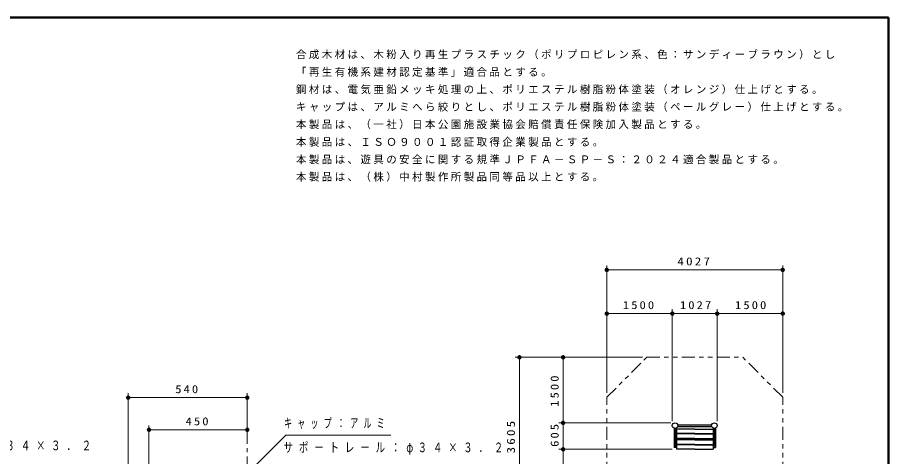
# Model space of a CAD drawing. Units: millimetres on the paper, scale 1:20, with parts at other scales. Extents: x -365 to 0, y -12 to 257.
# Drawn here: x -199.4 to 0, y 156.5 to 257 of the extents above; entities that cross this region are included whole.
import ezdxf

# ---------------------------------------------------------------- set-up
doc = ezdxf.new("R2010")
doc.units = ezdxf.units.MM
doc.linetypes.add('USER2', pattern=[6, 3, -1, 1, -1])
doc.linetypes.add('USER3', pattern=[8, 3, -1, 1, -1, 1, -1])
doc.layers.add('LY_1', color=7, linetype='Continuous', lineweight=25)
doc.layers.add('LY_8', color=7, linetype='Continuous', lineweight=13)
doc.styles.add('ＭＳ ゴシック', font='')
doc.styles.get('ＭＳ ゴシック').set_extended_font_data('MS Gothic')

# ---------------------------------------------------------------- blocks, each defined once
blk = doc.blocks.new('filled_dot')
at = {"color": 0, "linetype": 'Continuous', "lineweight": -2, "const_width": 1.25}
blk.add_lwpolyline([(-0.625, 0, 1), (0.625, 0, 1)], format="xyb", close=True, dxfattribs=at)

msp = doc.modelspace()

# ---------------------------------------------------------------- linework, layer by layer
at = {"layer": 'LY_1', "lineweight": 13}
for p, q in [((-64.498, 171.073), (-64.498, 200.231)), ((-24.228, 171.073), (-24.228, 200.231)), ((-64.498, 199.231), (-24.228, 199.231)), ((-64.498, 171.073), (-64.498, 190.231)), ((-49.498, 164.596), (-49.498, 190.231)), ((-39.228, 164.596), (-39.228, 190.231)), ((-24.228, 171.073), (-24.228, 190.231)), ((-64.498, 189.231), (-49.498, 189.231)), ((-49.498, 189.231), (-39.228, 189.231)), ((-39.228, 189.231), (-24.228, 189.231)), ((-56.339, 179.231), (-85.498, 179.231)), ((-84.498, 143.181), (-84.498, 179.231)), ((-56.339, 179.231), (-75.498, 179.231)), ((-74.498, 164.231), (-74.498, 179.231)), ((-174.036, 103.179), (-174.036, 170.996)), ((-174.036, 169.996), (-146.785, 169.996)), ((-146.785, 159.413), (-146.785, 170.996)), ((-169.285, 129.985), (-169.285, 163.64)), ((-146.785, 159.413), (-146.785, 163.64)), ((-49.863, 164.231), (-75.498, 164.231)), ((-74.498, 158.181), (-74.498, 164.231)), ((-169.285, 162.64), (-146.785, 162.64)), ((-49.513, 158.181), (-75.498, 158.181)), ((-74.498, 143.181), (-74.498, 158.181))]:
    msp.add_line(p, q, dxfattribs=at)
at = {"layer": 'LY_1', "linetype": 'USER3', "lineweight": 13}
for p, q in [((-64.498, 170.073), (-55.339, 179.231)), ((-55.339, 179.231), (-33.387, 179.231)), ((-24.228, 170.073), (-33.387, 179.231)), ((-64.498, 152.34), (-64.498, 170.073)), ((-24.228, 152.34), (-24.228, 170.073))]:
    msp.add_line(p, q, dxfattribs=at)
at = {"layer": 'LY_1'}
for p, q in [((-48.251, 163.766), (-40.475, 163.766)), ((-49.113, 163.013), (-49.113, 158.596)), ((-49.033, 162.985), (-49.033, 159.096)), ((-48.693, 162.985), (-48.693, 159.096)), ((-48.613, 163.013), (-48.613, 158.596)), ((-48.613, 161.946), (-48.563, 161.946)), ((-48.613, 161.546), (-48.563, 161.546)), ((-48.563, 162.761), (-48.563, 161.811)), ((-48.563, 161.681), (-48.563, 160.731)), ((-44.363, 162.811), (-48.513, 162.811)), ((-44.363, 161.761), (-48.513, 161.761)), ((-44.363, 161.731), (-48.513, 161.731)), ((-48.251, 163.426), (-40.475, 163.426)), ((-44.363, 162.811), (-40.213, 162.811)), ((-44.363, 161.761), (-40.213, 161.761)), ((-44.363, 161.731), (-40.213, 161.731)), ((-40.163, 162.761), (-40.163, 161.811)), ((-40.113, 161.946), (-40.163, 161.946)), ((-40.163, 161.681), (-40.163, 160.731)), ((-40.113, 161.546), (-40.163, 161.546)), ((-40.113, 163.013), (-40.113, 158.596)), ((-40.033, 162.985), (-40.033, 159.096)), ((-39.693, 162.985), (-39.693, 159.096)), ((-39.613, 163.013), (-39.613, 158.596)), ((-48.613, 161.179), (-48.563, 161.179)), ((-48.613, 160.839), (-48.563, 160.839)), ((-48.563, 160.261), (-48.563, 159.311)), ((-44.363, 160.681), (-48.513, 160.681)), ((-44.363, 160.311), (-48.513, 160.311)), ((-44.363, 160.681), (-40.213, 160.681)), ((-44.363, 160.311), (-40.213, 160.311)), ((-40.113, 161.179), (-40.163, 161.179)), ((-40.113, 160.839), (-40.163, 160.839)), ((-40.163, 160.261), (-40.163, 159.311)), ((-48.613, 158.596), (-49.113, 158.596)), ((-48.613, 159.446), (-48.563, 159.446)), ((-48.613, 159.046), (-48.563, 159.046)), ((-48.563, 159.181), (-48.563, 158.231)), ((-44.363, 159.261), (-48.513, 159.261)), ((-44.363, 159.231), (-48.513, 159.231)), ((-44.363, 158.181), (-48.513, 158.181)), ((-44.363, 159.261), (-40.213, 159.261)), ((-44.363, 159.231), (-40.213, 159.231)), ((-44.363, 158.181), (-40.213, 158.181)), ((-40.113, 159.446), (-40.163, 159.446)), ((-40.163, 159.181), (-40.163, 158.231)), ((-40.113, 159.046), (-40.163, 159.046)), ((-40.113, 158.596), (-39.613, 158.596))]:
    msp.add_line(p, q, dxfattribs=at)
at = {"layer": 'LY_1', "linetype": 'USER2', "lineweight": 13}
msp.add_line((-146.785, 63.494), (-146.785, 158.413), dxfattribs=at)
at = {"layer": 'LY_1', "lineweight": 13}
msp.add_lwpolyline([(-145.814, 153.543), (-137.966, 161.391), (-113.966, 161.391)], dxfattribs=at)
at = {"layer": 'LY_1'}
for centre in [(-48.863, 163.596), (-48.863, 163.596), (-39.863, 163.596), (-39.863, 163.596)]:
    msp.add_circle(centre, 0.635, dxfattribs=at)
for centre, radius, start, end in [((-48.513, 162.761), 0.05, 90, 180), ((-48.513, 161.811), 0.05, 180, 270), ((-48.513, 161.681), 0.05, 90, 180), ((-40.213, 162.761), 0.05, 0, 90), ((-40.213, 161.811), 0.05, 270, 0), ((-40.213, 161.681), 0.05, 0, 90), ((-48.513, 160.731), 0.05, 180, 270), ((-48.513, 160.261), 0.05, 90, 180), ((-40.213, 160.731), 0.05, 270, 0), ((-40.213, 160.261), 0.05, 0, 90), ((-48.863, 159.096), 0.17, 180, 0), ((-48.513, 159.311), 0.05, 180, 270), ((-48.513, 159.181), 0.05, 90, 180), ((-48.513, 158.231), 0.05, 180, 270), ((-40.213, 159.311), 0.05, 270, 0), ((-40.213, 159.181), 0.05, 0, 90), ((-40.213, 158.231), 0.05, 270, 0), ((-39.863, 159.096), 0.17, 180, 0)]:
    msp.add_arc(centre, radius, start, end, dxfattribs=at)
at = {"layer": 'LY_8', "lineweight": 50}
for p, q in [((0, 257), (-365, 257)), ((0, 0), (0, 257))]:
    msp.add_line(p, q, dxfattribs=at)

# ---------------------------------------------------------------- block references
at = {"layer": 'LY_1', "lineweight": 13, "xscale": 0.4, "yscale": 0.4}
for p in [(-64.498, 199.231), (-64.498, 189.231), (-49.498, 189.231), (-39.228, 189.231), (-174.036, 169.996), (-169.285, 162.64)]:
    msp.add_blockref('filled_dot', p, dxfattribs=at)
for p, rotation in [((-24.228, 199.231), 180), ((-49.498, 189.231), 180), ((-39.228, 189.231), 180), ((-24.228, 189.231), 180), ((-84.498, 179.231), 270), ((-74.498, 179.231), 270), ((-146.785, 169.996), 180), ((-74.498, 164.231), 90), ((-74.498, 164.231), 270), ((-146.785, 162.64), 180), ((-74.498, 158.181), 90), ((-74.498, 158.181), 270)]:
    msp.add_blockref('filled_dot', p, dxfattribs=dict(at, rotation=rotation))

# ---------------------------------------------------------------- texts
at = {"layer": 'LY_1', "style": 'ＭＳ ゴシック'}
for s, insert, char_height, attachment_point in [('\\T1.23;合成木材は、木粉入り再生プラスチック（ポリプロピレン系、色：サンディーブラウン）とし', (-135.645, 247.415), 1.76, 7), ('\\T1.23;「再生有機系建材認定基準」適合品とする。', (-135.645, 243.415), 1.76, 7), ('\\T1.23;鋼材は、電気亜鉛メッキ処理の上、ポリエステル樹脂粉体塗装（オレンジ）仕上げとする。', (-135.645, 239.415), 1.76, 7), ('\\T1.23;キャップは、アルミへら絞りとし、ポリエステル樹脂粉体塗装（ペールグレー）仕上げとする。', (-135.645, 235.415), 1.76, 7), ('\\T1.23;本製品は、（一社）日本公園施設業協会賠償責任保険加入製品とする。', (-135.645, 231.415), 1.76, 7), ('\\T1.23;本製品は、ＩＳＯ９００１認証取得企業製品とする。', (-135.645, 227.415), 1.76, 7), ('\\T1.23;本製品は、遊具の安全に関する規準ＪＰＦＡ－ＳＰ－Ｓ：２０２４適合製品とする。', (-135.645, 223.415), 1.76, 7), ('\\T1.23;本製品は、（株）中村製作所製品同等品以上とする。', (-135.645, 219.415), 1.76, 7), ('\\T1.33;\\W1.2;4027', (-44.363, 200.231), 1.833, 8), ('\\T1.33;\\W1.15;1500', (-56.998, 190.231), 1.833, 8), ('\\T1.33;\\W1.15;1027', (-43.94, 190.231), 1.833, 8), ('\\T1.33;\\W1.15;1500', (-31.328, 190.231), 1.833, 8), ('\\T1.33;\\W1.15;540', (-160.41, 170.996), 1.833, 8), ('\\T1.64;\\W0.6;キャップ：アルミ', (-138.383, 164.041), 2.199, 4), ('\\T1.33;\\W1.15;450', (-158.035, 163.64), 1.833, 8), ('\\T1.63;\\W0.7;手摺：φ３４×３．２', (-215.265, 158.765), 2.199, 4), ('\\T1.63;\\W0.7;サポートレール：φ３４×３．２', (-138.488, 158.314), 2.199, 4)]:
    msp.add_mtext(s, dxfattribs=dict(at, insert=insert, char_height=char_height, attachment_point=attachment_point))
at = {"layer": 'LY_1', "char_height": 1.833, "attachment_point": 8, "rotation": 90, "style": 'ＭＳ ゴシック'}
for s, insert in [('\\T1.33;\\W1.15;1500', (-75.498, 171.731)), ('\\T1.33;\\W1.2;3605', (-85.498, 161.206)), ('\\T1.33;\\W1.15;605', (-75.498, 161.599))]:
    msp.add_mtext(s, dxfattribs=dict(at, insert=insert))

doc.saveas('drawing.dxf')
